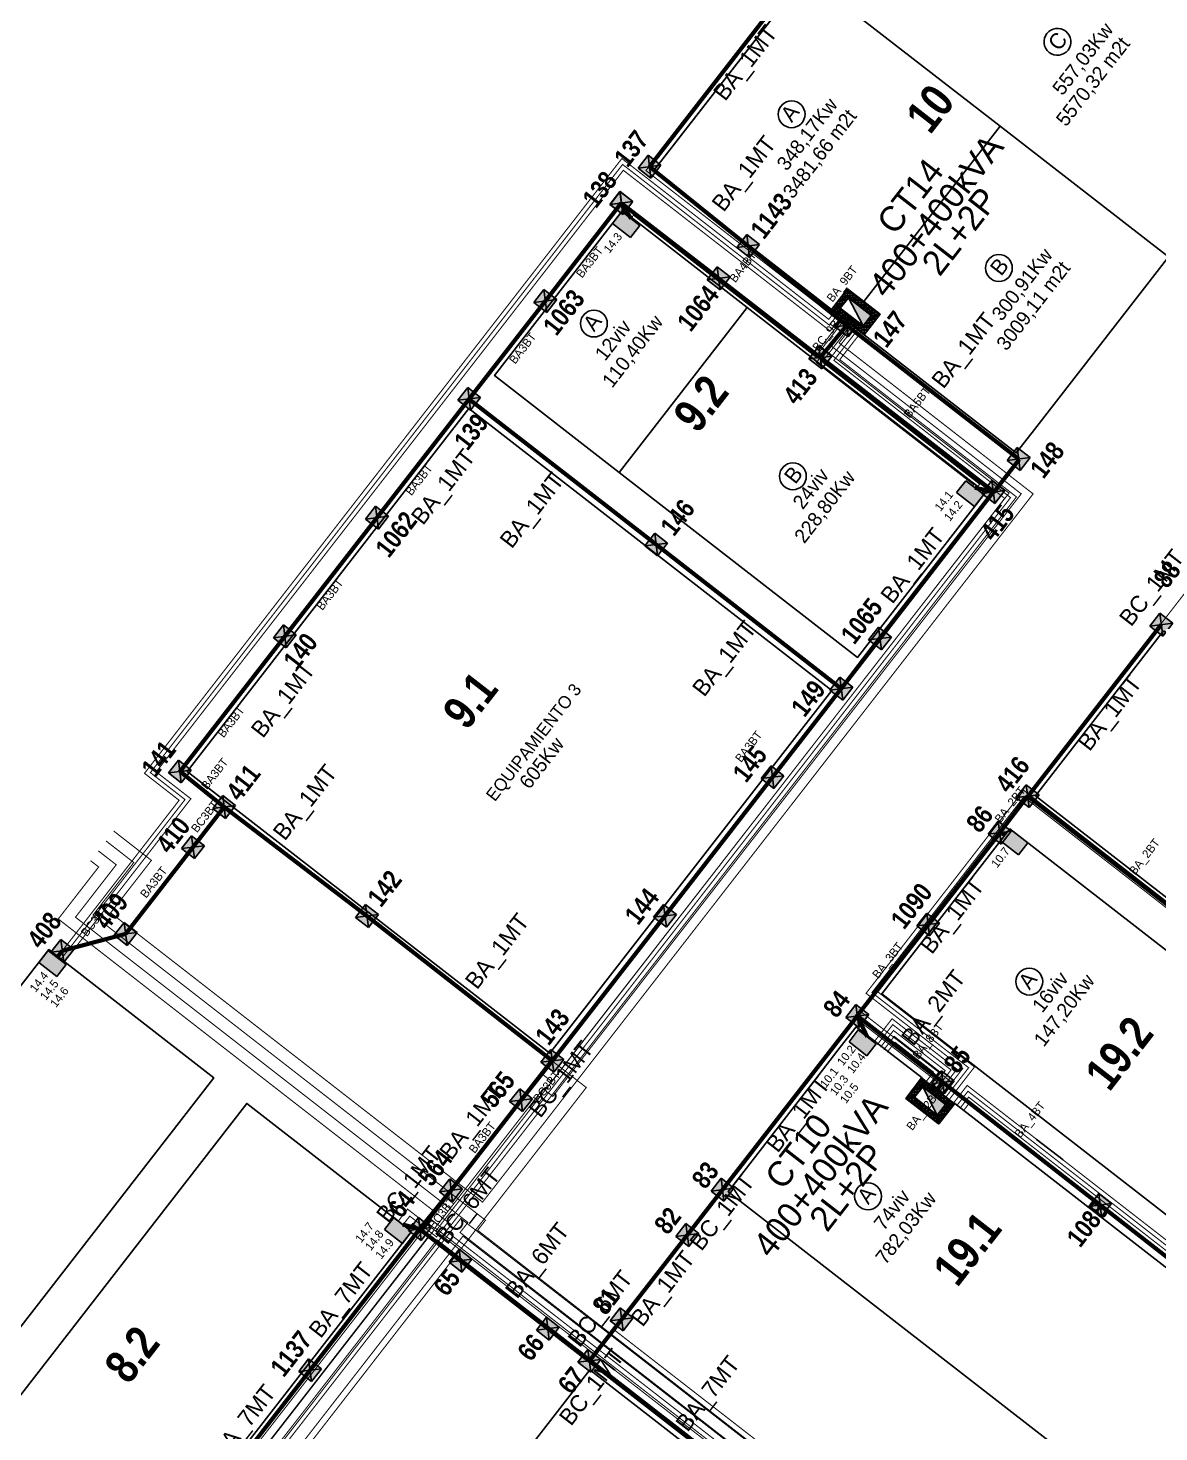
# Model space of a CAD drawing. Header units: metres. Extents: x 750363 to 753809, y 4417932 to 4421953.
# Drawn here: x 752212.2 to 752483, y 4420276.1 to 4420612.1 of the extents above; entities that cross this region are included whole.
import ezdxf
from ezdxf.enums import TextEntityAlignment as Align

# ---------------------------------------------------------------- set-up
doc = ezdxf.new("R2010")
doc.units = ezdxf.units.M
doc.linetypes.add('RAYITAS', pattern=[0.375, 0.25, -0.125])
doc.linetypes.add('TRAZOS2', pattern=[9.525, 6.35, -3.175])
for name, color, linetype in [('----AMARILLO', 2, 'Continuous'), ('----CIANO', 150, 'Continuous'), ('--norte h4', 7, 'TRAZOS2'), ('0-MANZANAS', 10, 'Continuous'), ('0-REPARCELACION', 5, 'Continuous'), ('1-ANILLO-MT', 40, 'Continuous'), ('1-CENTRO REPARTO', 2, 'TRAZOS2'), ('1-CONEXIÓN S.T.', 7, 'Continuous'), ('1-CT', 2, 'TRAZOS2'), ('1-CT-TXT', 3, 'TRAZOS2'), ('1-LINEAS-MT', 7, 'Continuous'), ('2-ARQUETAS-CRUCE', 10, 'Continuous'), ('2-ARQUETAS-PASO', 170, 'Continuous'), ('2-ARQUETAS-TRAFO', 7, 'Continuous'), ('2-CARGAS-BT', 7, 'Continuous'), ('2-HORNACINAS', 7, 'Continuous'), ('2-HORNACINAS-TXT-SIMPLE', 2, 'Continuous'), ('2-LINEAS-BT', 10, 'Continuous'), ('2-TEXTO ZANJA-BT', 7, 'Continuous'), ('2-TEXTO ZANJA-MT', 7, 'Continuous'), ('2-TEXTO-ARQUETA-MT', 7, 'Continuous'), ('2-ZANJAS-BT', 170, 'Continuous'), ('2-ZANJAS-MT', 10, 'Continuous'), ('2-ZANJAS-MT-BT', 82, 'Continuous')]:
    doc.layers.add(name, color=color, linetype=linetype)
doc.styles.add('Century', font='GOTHIC.TTF')
doc.styles.add('Century_1_1000', font='GOTHIC.TTF', dxfattribs={"height": 2})
doc.styles.add('Century_1_2000', font='GOTHIC.TTF', dxfattribs={"height": 4})
doc.styles.add('Century_1_2500', font='GOTHIC.TTF', dxfattribs={"height": 6})
doc.styles.add('Urbanismo_1_1000', font='swisscb.ttf', dxfattribs={"height": 3})
doc.styles.add('Urbanismo_1_2500', font='swisscb.ttf', dxfattribs={"height": 8})

# ---------------------------------------------------------------- blocks, each defined once
blk = doc.blocks.new('ct')
at = {"linetype": 'Continuous'}
h = blk.add_hatch(dxfattribs=at)
h.set_pattern_fill('ANSI31', color=253, scale=0.1, angle=-142.1201, style=0)
h.set_pattern_definition([(45, (0, -5e-10), (-0.2245064, 0.2245064), [])])
h.paths.add_polyline_path([(-1183.13, 162.26), (-1193.03, 162.26), (-1193.03, 156.06), (-1183.13, 156.06)])
h.paths.add_polyline_path([(-1184.63, 160.76), (-1184.63, 157.56), (-1191.53, 157.56), (-1191.53, 160.76)], flags=16)
blk.add_hatch(color=80, dxfattribs=at).paths.add_polyline_path([(-1191.53, 160.76), (-1191.53, 157.56), (-1184.63, 157.56)])
at = {"color": 80, "linetype": 'Continuous'}
blk.add_line((-1184.63, 157.56), (-1191.53, 160.76), dxfattribs=at)
at = {"color": 5, "linetype": 'Continuous'}
blk.add_lwpolyline([(-1193.03, 156.06), (-1183.13, 156.06), (-1183.13, 162.26), (-1193.03, 162.26)], close=True, dxfattribs=at)
at = {"color": 6, "linetype": 'Continuous'}
blk.add_lwpolyline([(-1191.53, 157.56), (-1184.63, 157.56), (-1184.63, 160.76), (-1191.53, 160.76)], close=True, dxfattribs=at)
blk = doc.blocks.new('HORNACINA')
at = {"layer": '--norte h4'}
blk.add_hatch(color=141, dxfattribs=at).paths.add_polyline_path([(-3.63, 2.72), (-3.63, -2.72), (0, -2.72), (0, 2.72)])
at = {"layer": '--norte h4', "color": 5}
blk.add_lwpolyline([(-3.63, 2.72), (-3.63, -2.72), (0, -2.72), (0, 2.72)], close=True, dxfattribs=at)
blk = doc.blocks.new('Arqueta 001')
h = blk.add_hatch(color=255)
h.dxf.hatch_style = 1
h.paths.add_polyline_path([(-1.95, 1.95), (0, 0), (1.95, 1.95)])
h.paths.add_polyline_path([(0, 0), (-1.95, -1.95), (1.95, -1.95)])
h = blk.add_hatch(color=256)
h.dxf.hatch_style = 1
h.paths.add_polyline_path([(0, 0), (-1.95, 1.95), (-1.95, -1.95)])
h.paths.add_polyline_path([(1.95, -1.95), (1.95, 1.95), (0, 0)])
h = blk.add_hatch(color=256)
h.dxf.hatch_style = 1
h.paths.add_polyline_path([(1.95, 1.95), (-1.95, 1.95), (0, 0)])
h.paths.add_polyline_path([(0, 0), (-1.95, -1.95), (1.95, -1.95)])
for p, q in [((-1.95, 1.95), (1.95, 1.95)), ((-1.95, -1.95), (-1.95, 1.95)), ((-1.95, 1.95), (1.95, -1.95)), ((1.95, 1.95), (-1.95, -1.95)), ((1.95, 1.95), (1.95, -1.95)), ((1.95, -1.95), (-1.95, -1.95))]:
    blk.add_line(p, q)

msp = doc.modelspace()

# ---------------------------------------------------------------- linework, layer by layer
at = {"layer": '----AMARILLO', "const_width": 0.25, "elevation": 1.34}
for points in [[(752232.69, 4420419.94), (752241.72, 4420412.91), (752231.96, 4420400.36), (752321.02, 4420331.11), (752452.85, 4420500.64), (752406.38, 4420536.78), (752409.59, 4420540.91)], [(752230.85, 4420417.57), (752237.51, 4420412.39), (752227.75, 4420399.84), (752321.71, 4420326.77), (752319.84, 4420324.37), (752554, 4420142.29), (752558.81, 4420148.47), (752702.29, 4420036.89), (752834.33, 4420206.7), (752849.76, 4420194.7), (752844.3, 4420187.68)], [(752227.16, 4420412.84), (752229.09, 4420411.33), (752219.42, 4420398.89), (752313.5, 4420325.73), (752230.31, 4420218.74), (752232.05, 4420217.39), (752152.37, 4420114.92), (752154.29, 4420113.42), (751962.21, 4419866.4), (751963.84, 4419865.13), (751873.74, 4419749.26), (751856.87, 4419762.38), (751862.93, 4419770.18)], [(752229, 4420415.2), (752233.3, 4420411.86), (752223.54, 4420399.31), (752317.5, 4420326.25), (752315.63, 4420323.84), (752554.53, 4420138.08), (752559.33, 4420144.26), (752711.75, 4420025.74), (752709.71, 4420023.11), (752850.24, 4419913.84), (752786.39, 4419831.72), (752784.73, 4419833.01), (752493.39, 4419458.34), (752494.63, 4419457.38), (752402.21, 4419338.53), (752312.18, 4419408.54), (752318.14, 4419416.21)]]:
    msp.add_lwpolyline(points, dxfattribs=at)
at = {"layer": '----CIANO', "const_width": 0.25, "elevation": 1.34}
for points in [[(752407.34, 4420542.67), (752402.04, 4420535.85), (752447.07, 4420500.84), (752337.56, 4420360), (752334.97, 4420362.01), (752222.45, 4420217.31), (752224.64, 4420215.62), (752145.06, 4420113.28), (752147.08, 4420111.71), (751954.95, 4419864.62), (751956.7, 4419863.26), (751872.16, 4419754.55), (751860.55, 4419763.57), (751864.65, 4419768.84)], [(752843.39, 4420188.39), (752847.72, 4420193.96), (752835.44, 4420203.52), (752719.42, 4420054.31), (752723.01, 4420051.52), (752704.49, 4420027.7), (752559.8, 4420140.22), (752555.06, 4420134.12), (752309.65, 4420324.95), (752335.52, 4420358.22), (752337.84, 4420356.42), (752450, 4420500.65), (752404.23, 4420536.25), (752408.51, 4420541.75)], [(751863.85, 4419769.47), (751858.79, 4419762.96), (751873.11, 4419751.83), (751960.59, 4419864.32), (751958.67, 4419865.82), (752150.67, 4420112.73), (752148.93, 4420114.09), (752228.42, 4420216.32), (752226.41, 4420217.89), (752307.99, 4420322.82), (752555.56, 4420130.32), (752560.26, 4420136.37), (752702.81, 4420025.53), (752700.55, 4420022.62), (752843.37, 4419911.56), (752786.18, 4419838), (752784.97, 4419838.94), (752487.92, 4419456.93), (752489.23, 4419455.9), (752402.1, 4419343.85), (752316.15, 4419410.68), (752319.58, 4419415.09)]]:
    msp.add_lwpolyline(points, dxfattribs=at)
at = {"layer": '0-REPARCELACION'}
for points in [[(752429.4, 4420664.81), (752398.35, 4420624.84), (752444.92, 4420588.67), (752485.23, 4420557.37), (752513.1, 4420593.25, -0.043615), (752512.19, 4420600.51)], [(752460.64, 4420611.4, -1), (752456.69, 4420606.32, -1)]]:
    msp.add_lwpolyline(points, format="xyb", close=True, dxfattribs=at)
for points in [[(752398.35, 4420624.84), (752398.35, 4420624.84), (752361.92, 4420577.94), (752404.59, 4420544.8), (752408.4, 4420549.7), (752412.31, 4420546.66), (752444.93, 4420588.66)], [(752398.35, 4420624.84), (752396.79, 4420622.83), (752361.92, 4420577.94), (752404.58, 4420544.81), (752408.39, 4420549.7), (752412.3, 4420546.67), (752444.92, 4420588.67)], [(752444.92, 4420588.67), (752412.3, 4420546.67), (752416.21, 4420543.63), (752412.4, 4420538.73), (752440.98, 4420516.54), (752448.8, 4420510.46), (752452.6, 4420515.36), (752483.66, 4420555.35), (752485.23, 4420557.37)], [(752354.56, 4420568.46), (752323.89, 4420528.97), (752353.74, 4420505.79), (752384.41, 4420545.28)], [(752416.21, 4420543.63), (752412.4, 4420538.73), (752404.58, 4420544.81), (752408.39, 4420549.7)], [(752416.21, 4420543.63), (752412.4, 4420538.73), (752404.58, 4420544.81), (752408.39, 4420549.7)], [(752384.41, 4420545.28), (752353.74, 4420505.79), (752410.77, 4420461.5), (752441.44, 4420500.99)], [(752317.76, 4420521.08), (752250.28, 4420434.2), (752337.16, 4420366.73), (752404.63, 4420453.6)], [(752484.08, 4420467.86), (752453.41, 4420428.38), (752551.34, 4420352.31), (752582.01, 4420391.8), (752582.01, 4420391.8)], [(752141.09, 4420293.63), (752217.16, 4420391.56), (752256.65, 4420360.89), (752180.58, 4420262.96)], [(752395.15, 4420353.36), (752379.8, 4420333.6), (752477.73, 4420257.54), (752508.4, 4420297.03), (752434.09, 4420354.75), (752430.28, 4420349.85), (752422.47, 4420355.93), (752426.27, 4420360.82), (752418.29, 4420367.02), (752410.47, 4420373.09), (752406.67, 4420368.2), (752399.99, 4420359.6)], [(752304.03, 4420324.08), (752264.54, 4420354.75), (752188.48, 4420256.82), (752227.97, 4420226.15)], [(752346.68, 4420290.96), (752294.9, 4420224.29), (752299.79, 4420220.48), (752296.32, 4420216.02), (752330.86, 4420189.2), (752386.11, 4420260.33)]]:
    msp.add_lwpolyline(points, close=True, dxfattribs=at)
msp.add_lwpolyline([(752496.66, 4420318.81), (752416.61, 4420380.99), (752447.28, 4420420.48), (752527.33, 4420358.3), (752496.66, 4420318.81)], dxfattribs=at)
at = {"layer": '0-REPARCELACION', "color": 6}
for centre in [(752395.01, 4420591.52), (752444.64, 4420554.7), (752347.67, 4420541.42), (752395.32, 4420504.87), (752451.92, 4420383.9), (752413.33, 4420332.5, -1.34)]:
    msp.add_circle(centre, 3.22, dxfattribs=at)
at = {"layer": '1-ANILLO-MT'}
for points in [[(752145.53, 4420120.92, 0.25, 0.25, 0), (752143.96, 4420118.9, 0.25, 0.25, 0), (752150.17, 4420114.07, 0.25, 0.25, 0), (752315.79, 4420327.17, 0.25, 0.25, 0), (752314.44, 4420325.43, 0.25, 0.25, 0), (752315.79, 4420327.17, 0.25, 0.25, 0), (752702.59, 4420026.74, 0.25, 0.25, 0), (752838.01, 4420200.91, 0.25, 0.25, 0), (752845.17, 4420195.35, 0.25, 0.25, 0), (752841.13, 4420190.15, 0, 0, 0)], [(752391.27, 4419511.36, 0.25, 0.25, 0), (752396.21, 4419517.72, 0.25, 0.25, 0), (752482.45, 4419450.74, 0.25, 0.25, 0), (752842.74, 4419914.09, 0.25, 0.25, 0), (752704.5, 4420021.46, 0.25, 0.25, 0), (752316.32, 4420322.96, 0.25, 0.25, 0), (752150.7, 4420109.85, 0.25, 0.25, 0), (752140.42, 4420117.85, 0.25, 0.25, 0), (752143.84, 4420122.24, 0, 0, 0)]]:
    msp.add_lwpolyline(points, format="xyseb", dxfattribs=at)
at = {"layer": '1-CONEXIÓN S.T.', "color": 212}
msp.add_lwpolyline([(751552.46, 4419763.72, 0.25, 0.25, 0), (751578.11, 4419752.75, 0.25, 0.25, 0), (751600.76, 4419741.86, 0.25, 0.25, 0), (751618.59, 4419732.45, 0.25, 0.25, 0), (751648.62, 4419715.32, 0.25, 0.25, 0), (751656.06, 4419728.36, 0.25, 0.25, 0), (751660.43, 4419725.91, 0.25, 0.25, 0), (751673.1, 4419727.41, 0.25, 0.25, 0), (751684.03, 4419725.84, 0.25, 0.25, 0), (751686.29, 4419728.75, 0.25, 0.25, 0), (751693.14, 4419723.43, 0.25, 0.25, 0), (751775.56, 4419829.42, 0.25, 0.25, 0), (751856.27, 4419766.66, 0.25, 0.25, 0), (751860.14, 4419763.66, 0.25, 0.25, 0), (751868.38, 4419757.25, 0.25, 0.25, 0), (752309.46, 4420324.49, 0.25, 0.25, 0), (752697.98, 4420022.41, 0.25, 0.25, 0), (752841.82, 4419911.01, 0.25, 0.25, 0), (752791.49, 4419846.27, 0.25, 0.25, 0), (752797.59, 4419841.53, 0, 0, 0)], format="xyseb", dxfattribs=at)
at = {"layer": '1-CONEXIÓN S.T.', "color": 212, "const_width": 0.25}
for points in [[(751552.85, 4419764.7), (751578.54, 4419753.7), (751601.24, 4419742.79), (751619.08, 4419733.38), (751648.18, 4419716.9), (751655.62, 4419729.94), (751660.67, 4419727.11), (751673.11, 4419728.59), (751683.52, 4419727.09), (751686.09, 4419730.38), (751693.01, 4419725), (751775.94, 4419831.66), (751868.03, 4419760.06), (752308.79, 4420326.91), (752698.67, 4420024.09), (752837.72, 4420203.04), (752847.28, 4420195.61), (752842.31, 4420189.23)], [(752390.08, 4419512.28), (752395.95, 4419519.83), (752482.32, 4419452.74), (752838.95, 4419911.34), (752310.12, 4420322.08), (751868.74, 4419754.44), (751859.69, 4419761.48), (751854.9, 4419765.19), (751775.18, 4419827.18), (751693.33, 4419721.92), (751686.41, 4419727.3), (751684.44, 4419724.77), (751672.99, 4419726.42), (751660.1, 4419724.9), (751656.41, 4419726.97), (751648.96, 4419713.91), (751618.1, 4419731.52), (751600.29, 4419740.92), (751577.68, 4419751.79), (751552.07, 4419762.75)]]:
    msp.add_lwpolyline(points, dxfattribs=at)
at = {"layer": '1-LINEAS-MT', "color": 80, "const_width": 0.25, "elevation": 1.34}
for points in [[(752407.99, 4420542.16), (752407.36, 4420541.35), (752360.13, 4420578.04), (752429.43, 4420667.27), (752429.43, 4420667.27), (752460.55, 4420707.33), (752542.73, 4420643.51), (752550.45, 4420642.44), (752559.19, 4420647.52), (752613.11, 4420716.94), (752642.27, 4420694.3), (752659.94, 4420695.69), (752759.39, 4420618.45), (752689.98, 4420529.07), (752602.35, 4420597.13), (752571.03, 4420556.81), (752563.66, 4420562.53), (752554.36, 4420560.83), (752526.38, 4420524.79), (752545.92, 4420509.62), (752546.54, 4420510.42)], [(752548.72, 4420508.73), (752546.87, 4420506.35), (752525.15, 4420523.22), (752411.44, 4420376.81), (752433.25, 4420359.87), (752431.04, 4420357.02)], [(752428.91, 4420358.68), (752429.89, 4420359.94), (752410.21, 4420375.23), (752352.32, 4420300.7), (752403.62, 4420260.86), (752380.11, 4420230.59), (752381.15, 4420229.78)]]:
    msp.add_lwpolyline(points, dxfattribs=at)
at = {"layer": '1-LINEAS-MT', "color": 80, "const_width": 0.25}
msp.add_lwpolyline([(752139.2, 4420125.85), (752138.54, 4420125), (752057.63, 4420187.91), (752133.79, 4420285.86), (752222.31, 4420217.03), (752230.81, 4420210.43), (752345.85, 4420358.54), (752337.35, 4420365.15), (752337.35, 4420365.15), (752248.38, 4420434.33), (752248.53, 4420434.53), (752317.84, 4420523.66), (752406.88, 4420454.5), (752449.12, 4420508.88), (752409.51, 4420539.68), (752410.14, 4420540.49)], dxfattribs=at)
at = {"layer": '2-LINEAS-BT'}
msp.add_line((752460.01, 4420341.22), (752453.61, 4420346.19), dxfattribs=at)
at = {"layer": '2-LINEAS-BT', "const_width": 0.25}
for points in [[(752219.13, 4420389.65), (752221.63, 4420392.87), (752221.63, 4420392.87), (752248.36, 4420427.29), (752240.07, 4420433.75), (752354.37, 4420580.91), (752403.91, 4420542.42), (752405.31, 4420544.23)], [(752219.93, 4420389.06), (752221.76, 4420391.42), (752221.75, 4420391.4), (752249.77, 4420427.47), (752241.48, 4420433.92), (752354.55, 4420579.5), (752404.08, 4420541.02), (752406.1, 4420543.62)], [(752220.7, 4420388.43), (752223.15, 4420391.58), (752223.15, 4420391.58), (752251.17, 4420427.65), (752242.88, 4420434.1), (752354.73, 4420578.1), (752404.26, 4420539.62), (752406.89, 4420543.01)], [(752356.53, 4420566.56), (752357.15, 4420567.35), (752400.76, 4420533.48), (752407.69, 4420542.4)], [(752300.84, 4420326.57), (752303.06, 4420329.43), (752309.81, 4420324.18), (752446.04, 4420499.57), (752403.74, 4420532.43), (752410.05, 4420540.55)], [(752410.84, 4420539.94), (752405.15, 4420532.6), (752447.44, 4420499.75), (752309.99, 4420322.78), (752303.58, 4420327.75), (752301.98, 4420325.69)], [(752438.42, 4420502.49), (752438.65, 4420502.78), (752400.94, 4420532.08), (752408.48, 4420541.78)], [(752439.21, 4420501.87), (752440.05, 4420502.96), (752402.34, 4420532.25), (752409.27, 4420541.17)], [(752303.25, 4420324.7), (752304.24, 4420325.98), (752310.17, 4420321.37), (752448.85, 4420499.92), (752406.55, 4420532.78), (752411.63, 4420539.33)], [(752547.09, 4420355.89), (752546.48, 4420355.1), (752450.58, 4420429.68), (752412.84, 4420381.1), (752436.01, 4420363.11), (752431.18, 4420356.9)], [(752548.05, 4420355.15), (752546.69, 4420353.39), (752450.62, 4420428.1), (752414.25, 4420381.27), (752437.41, 4420363.28), (752431.97, 4420356.29)], [(752446.16, 4420419.05), (752445.45, 4420419.6), (752415.69, 4420381.42), (752438.81, 4420363.46), (752432.76, 4420355.68)], [(752414.73, 4420369.41), (752419.07, 4420375), (752434.6, 4420362.93), (752430.4, 4420357.52)], [(752415.52, 4420368.8), (752419.24, 4420373.59), (752433.2, 4420362.75), (752429.61, 4420358.13)], [(752416.31, 4420368.18), (752419.42, 4420372.19), (752431.8, 4420362.58), (752428.82, 4420358.74)], [(752417.1, 4420367.57), (752419.6, 4420370.79), (752430.39, 4420362.4), (752428.03, 4420359.36)], [(752417.89, 4420366.96), (752419.77, 4420369.38), (752428.99, 4420362.22), (752427.24, 4420359.97)], [(752512.53, 4420306.78), (752509.45, 4420302.82), (752437.06, 4420359.04), (752433.81, 4420354.86)], [(752434.6, 4420354.25), (752437.24, 4420357.64), (752595.33, 4420234.85), (752592.56, 4420231.29)], [(752435.39, 4420353.64), (752437.41, 4420356.24), (752593.57, 4420234.95), (752591.41, 4420232.18)], [(752590.46, 4420232.92), (752592, 4420234.9), (752437.59, 4420354.83), (752436.18, 4420353.02)]]:
    msp.add_lwpolyline(points, dxfattribs=at)
at = {"layer": '2-ZANJAS-BT', "const_width": 1}
for points, elevation in [([(752336.05, 4420546.8), (752354.23, 4420570.27)], -1.34), ([(752377.54, 4420552.23), (752354.28, 4420570.2)], 0), ([(752317.82, 4420523.39), (752336.05, 4420546.8)], -1.34), ([(752410.77, 4420375.67), (752413.13, 4420370.65)], -1.34), ([(752468.89, 4420330.41), (752431.22, 4420359.8)], 1.34)]:
    msp.add_lwpolyline(points, dxfattribs=dict(at, elevation=elevation))
for points in [[(752354.23, 4420570.27), (752354.27, 4420570.28)], [(752354.23, 4420570.27), (752356.58, 4420566.52)], [(752401.88, 4420533.29), (752377.49, 4420552.22)], [(752407.66, 4420540.74), (752408.47, 4420541.78)], [(752443.32, 4420501.11), (752401.88, 4420533.3)], [(752416.18, 4420466.02), (752443.32, 4420501.11)], [(752443.32, 4420501.11), (752438.87, 4420502.13)], [(752390.44, 4420432.83), (752416.18, 4420466.02)], [(752364.69, 4420399.63), (752390.44, 4420432.83)], [(752499.96, 4420390.64), (752451.54, 4420428.29)], [(752444.84, 4420419.54), (752446.16, 4420419.05)], [(752251.69, 4420416.09), (752235.55, 4420395.31)], [(752337.7, 4420364.9), (752364.69, 4420399.63)], [(752220.38, 4420391.27), (752219.13, 4420389.66)], [(752431.22, 4420359.8), (752429.8, 4420357.98)], [(752313.48, 4420333.94), (752330.24, 4420355.51)], [(752507.33, 4420300.41), (752468.89, 4420330.41)], [(752305.98, 4420324.65), (752301.88, 4420325.75)]]:
    msp.add_lwpolyline(points, dxfattribs=at)
at = {"layer": '2-ZANJAS-BT', "linetype": 'RAYITAS', "ltscale": 4, "const_width": 1}
for points in [[(752401.88, 4420533.3), (752408.21, 4420540.96)], [(752259.14, 4420425.69), (752251.69, 4420416.09)], [(752235.55, 4420395.31), (752220.38, 4420391.27)], [(752330.24, 4420355.51), (752337.71, 4420364.95)], [(752305.98, 4420324.28), (752313.48, 4420333.94)]]:
    msp.add_lwpolyline(points, dxfattribs=at)
at = {"layer": '2-ZANJAS-MT', "const_width": 1}
for points, elevation in [([(752360.99, 4420578.97), (752394.68, 4420622.35)], -1.34), ([(752384.6, 4420559.97), (752408.22, 4420540.97)], 1.34), ([(752451.55, 4420428.18), (752483.53, 4420469.35)], -1.34), ([(752293.33, 4420399.59), (752259.14, 4420425.69)], -1.34), ([(752293.33, 4420399.59), (752337.71, 4420364.94)], -1.34), ([(752378.48, 4420334.1), (752410.77, 4420375.67)], -1.34), ([(752431.22, 4420359.8), (752429.8, 4420357.98)], -1.34)]:
    msp.add_lwpolyline(points, dxfattribs=dict(at, elevation=elevation))
for points in [[(752384.6, 4420559.97), (752360.99, 4420578.97)], [(752408.22, 4420540.97), (752408.71, 4420541.6)], [(752449.4, 4420508.98), (752408.22, 4420540.97)], [(752362.59, 4420488.52), (752317.77, 4420523.33)], [(752443.32, 4420501.11), (752416.17, 4420466.14)], [(752406.9, 4420454.02), (752362.59, 4420488.52)], [(752313.48, 4420333.94), (752330.24, 4420355.51)], [(752279.72, 4420290.87), (752305.97, 4420324.68)], [(752354.35, 4420303.07), (752370.06, 4420323.25)], [(752315.72, 4420317.08), (752336.65, 4420300.83)], [(752253.47, 4420257.07), (752279.72, 4420290.87)], [(752387.07, 4420261.66), (752346.6, 4420293.1)]]:
    msp.add_lwpolyline(points, dxfattribs=at)
at = {"layer": '2-ZANJAS-MT', "linetype": 'RAYITAS', "ltscale": 4, "const_width": 1, "elevation": -1.34}
msp.add_lwpolyline([(752443.34, 4420500.94), (752449.52, 4420508.89)], dxfattribs=at)
at = {"layer": '2-ZANJAS-MT', "linetype": 'RAYITAS', "ltscale": 4, "const_width": 1}
for points in [[(752416.17, 4420466.14), (752406.9, 4420454.02)], [(752330.24, 4420355.51), (752337.64, 4420364.99)], [(752305.97, 4420324.68), (752313.48, 4420333.94)], [(752370.06, 4420323.25), (752378.48, 4420334.1)], [(752305.86, 4420324.74), (752315.72, 4420317.08)], [(752336.65, 4420300.83), (752346.6, 4420293.1)], [(752346.6, 4420293.1), (752354.35, 4420303.07)]]:
    msp.add_lwpolyline(points, dxfattribs=at)
at = {"layer": '2-ZANJAS-MT-BT', "const_width": 1, "elevation": 0}
for points in [[(752295.75, 4420494.97), (752317.82, 4420523.39)], [(752273.68, 4420466.55), (752295.75, 4420494.97)]]:
    msp.add_lwpolyline(points, dxfattribs=at)
at = {"layer": '2-ZANJAS-MT-BT', "const_width": 1}
for points in [[(752273.68, 4420466.55), (752248.43, 4420434.01)], [(752248.58, 4420434.2), (752259.14, 4420425.69)], [(752444.84, 4420419.54), (752451.54, 4420428.29)], [(752427.71, 4420397.55), (752444.84, 4420419.54)], [(752410.59, 4420375.56), (752427.71, 4420397.55)], [(752431.22, 4420359.8), (752410.77, 4420375.67)]]:
    msp.add_lwpolyline(points, dxfattribs=at)

# ---------------------------------------------------------------- block references
at = {"layer": '1-CENTRO REPARTO', "rotation": 142.1318596409795}
msp.add_blockref('ct', (751570.17, 4421399.17, 1.34), dxfattribs=at)
at = {"layer": '1-CT', "rotation": 142.1318596409795}
msp.add_blockref('ct', (751587.95, 4421210.28, 1.34), dxfattribs=at)
msp.add_blockref('ct', (751587.95, 4421210.28, 1.34), dxfattribs=at)
at = {"layer": '2-ARQUETAS-CRUCE'}
for p, rotation in [((752360.99, 4420578.97, -1.34), 52.16329557934349), ((752354.23, 4420570.27, -1.34), 52.04678162695771), ((752354.27, 4420570.28), 52.04678162695771), ((752401.88, 4420533.29), 52.04678162695771), ((752317.82, 4420523.39, -1.34), 52.16329557934349), ((752449.4, 4420508.98), 52.16329557934349), ((752443.32, 4420501.11), 52.04678162695771), ((752406.9, 4420454.02), 52.16329557934349), ((752248.54, 4420434.2, -1.34), 52.16329557934349), ((752451.54, 4420428.29), 52.16329557719351), ((752259.14, 4420425.69), 52.04678162695771), ((752410.77, 4420375.67, -1.34), 52.16329557934349), ((752337.71, 4420364.94, -1.34), 52.16329557934349), ((752305.98, 4420324.65), 52.16329557934349), ((752346.6, 4420293.1), 52.16329557934349)]:
    msp.add_blockref('Arqueta 001', p, dxfattribs=dict(at, rotation=rotation))
at = {"layer": '2-ARQUETAS-PASO'}
for p, rotation in [((752384.6, 4420559.97, 1.34), 52.16329557934349), ((752377.54, 4420552.23), 52.04678162695771), ((752336.05, 4420546.8, -1.34), 52.16329557934349), ((752295.75, 4420494.97), 52.16329557934349), ((752362.59, 4420488.52), 52.16329557934349), ((752273.68, 4420466.55), 52.16329557934349), ((752483.53, 4420469.35, -1.34), 52.16329557934349), ((752416.18, 4420466.02), 52.16329557934349), ((752390.44, 4420432.83), 52.16329557934349), ((752444.84, 4420419.54, -1.34), 52.16329557934349), ((752251.69, 4420416.09), 52.04678162695771), ((752293.33, 4420399.59, -1.34), 52.16329557934349), ((752364.69, 4420399.63), 52.16329557934349), ((752427.71, 4420397.55), 52.16329557719351), ((752235.55, 4420395.31), 52.04678162695771), ((752220.38, 4420391.27), 52.04678162695771), ((752330.24, 4420355.51), 52.04678162695771), ((752313.48, 4420333.94), 52.04678162695771), ((752378.48, 4420334.1, -1.34), 52.16329557934349), ((752468.89, 4420330.41, 1.34), 52.16329557719351), ((752370.06, 4420323.25, -1.34), 52.16329557934349), ((752315.72, 4420317.08), 52.16329557934349), ((752354.34, 4420303.05), 52.16329557934349), ((752336.65, 4420300.83), 52.16329557934349), ((752279.72, 4420290.87), 52.16329557934349)]:
    msp.add_blockref('Arqueta 001', p, dxfattribs=dict(at, rotation=rotation))
at = {"layer": '2-ARQUETAS-TRAFO', "rotation": 52.16329557934349}
for p in [(752408.22, 4420540.97), (752431.22, 4420359.8, -1.34)]:
    msp.add_blockref('Arqueta 001', p, dxfattribs=at)
at = {"layer": '2-HORNACINAS', "rotation": 232.1262165955487}
for p in [(752354.3, 4420563.7), (752436.64, 4420499.27), (752447.2, 4420415.94), (752216.9, 4420386.79), (752410.91, 4420367.79), (752299.66, 4420322.89)]:
    msp.add_blockref('HORNACINA', p, dxfattribs=at)

# ---------------------------------------------------------------- texts
at = {"layer": '0-MANZANAS', "char_height": 8, "attachment_point": 1, "rotation": 52.1633, "style": 'Urbanismo_1_2500'}
for s, insert in [('\\pxqc;10', (752416.39, 4420584.28, 1.34)), ('\\pxqc;9.2', (752361.49, 4420513.7, 1.34)), ('\\pxqc;9.1', (752306.24, 4420442.66, 1.34)), ('\\pxqc;19.2', (752461.64, 4420358.17, 1.34)), ('\\pxqc;19.1', (752425.24, 4420311.38, 1.34)), ('\\pxqc;8.2', (752225.26, 4420286.06, 1.34))]:
    msp.add_mtext_dynamic_manual_height_columns(s, width=28.0708, gutter_width=40, heights=[0], dxfattribs=dict(at, insert=insert))
at = {"layer": '0-REPARCELACION', "color": 1, "char_height": 3.75, "width": 7.0666, "attachment_point": 1, "rotation": 52.1633, "style": 'Century'}
for s, insert in [('C', (752456.11, 4420608.73)), ('A', (752392.09, 4420591.67)), ('B', (752442.24, 4420554.88))]:
    msp.add_mtext(s, dxfattribs=dict(at, insert=insert))
at = {"layer": '0-REPARCELACION', "color": 3, "char_height": 3.75, "width": 7.0666, "attachment_point": 1, "rotation": 52.1633, "style": 'Century'}
for s, insert in [('A', (752344.76, 4420541.57)), ('B', (752392.93, 4420505.05)), ('A', (752449.01, 4420384.05)), ('A', (752410.41, 4420332.65, -1.34))]:
    msp.add_mtext(s, dxfattribs=dict(at, insert=insert))
at = {"layer": '0-REPARCELACION', "color": 5, "insert": (752321.59, 4420428.65), "char_height": 3, "width": 72.8802, "attachment_point": 1, "rotation": 52.1633, "style": 'Century'}
msp.add_mtext('EQUIPAMIENTO 3', dxfattribs=at)
at = {"layer": '1-CT-TXT', "color": 5, "style": 'Century_1_2500'}
for s, p in [('400+400kVA', (752431.95, 4420565.4, 1.34)), ('CT14', (752425.76, 4420570.07, 1.34)), ('2L+2P', (752437.66, 4420561.69, 1.34)), ('400+400kVA', (752404.25, 4420335.62, 1.34)), ('CT10', (752398.96, 4420341.46, 1.34)), ('2L+2P', (752410.72, 4420332.9, 1.34))]:
    msp.add_text(s, height=6, rotation=52.1319, dxfattribs=at).set_placement(p, align=Align.CENTER)
at = {"layer": '2-CARGAS-BT', "color": 5, "char_height": 3.4, "attachment_point": 1, "rotation": 52.1633, "style": 'Century'}
for s, insert, width in [('557,03Kw', (752457.18, 4420597.86), 7.0666), ('5570,32 m2t', (752458.05, 4420590.43), 35.568), ('348,17Kw', (752391.17, 4420579.83), 7.0666), ('3481,66 m2t', (752392.62, 4420573.14), 36.4501), ('300,91Kw', (752442.64, 4420543.87), 7.0666), ('3009,11 m2t', (752443.77, 4420536.76), 32.7476), ('110,40Kw', (752349.36, 4420527.88), 7.0666), ('12viv', (752347.66, 4420534.32), 7.0666), ('24viv', (752395, 4420498.79), 7.0666), ('228,80Kw', (752395.37, 4420490.65), 7.0666), ('605Kw', (752329.54, 4420431.81), 7.0666), ('16viv', (752452.34, 4420378.28), 7.0666), ('147,20Kw', (752452.71, 4420370.14), 7.0666), ('74viv', (752414.43, 4420326.15, -1.34), 7.0666), ('782,03Kw', (752414.81, 4420318.01, -1.34), 7.0666)]:
    msp.add_mtext(s, dxfattribs=dict(at, insert=insert, width=width))
at = {"layer": '2-HORNACINAS-TXT-SIMPLE', "char_height": 2, "attachment_point": 1, "rotation": 52.1633, "style": 'Century_1_1000'}
for s, insert in [('\\pxql;14.3', (752349.81, 4420559.31)), ('\\pxql;14.1', (752429.09, 4420497.51)), ('\\pxql;14.2', (752431.33, 4420495.14)), ('\\pxql;10.7', (752442.63, 4420412.18, 2.68)), ('\\pxql;14.4', (752212.41, 4420382.41)), ('\\pxql;14.5', (752214.89, 4420380.48)), ('\\pxql;14.6', (752217.3, 4420378.75)), ('\\pxql;10.2', (752405.73, 4420364.79, 2.68)), ('\\pxql;10.4', (752408.11, 4420362.95, 2.68)), ('\\pxql;10.1', (752401.62, 4420359.5, 2.68)), ('\\pxql;10.3', (752403.99, 4420357.65, 2.68)), ('\\pxql;10.5', (752406.44, 4420355.75, 2.68)), ('\\pxql;14.7', (752290.36, 4420322.42)), ('\\pxql;14.8', (752292.69, 4420320.55)), ('\\pxql;14.9', (752295.17, 4420318.51))]:
    msp.add_mtext_dynamic_manual_height_columns(s, width=24.5045, gutter_width=30, heights=[0], dxfattribs=dict(at, insert=insert))
at = {"layer": '2-TEXTO ZANJA-BT', "char_height": 2, "attachment_point": 1, "rotation": 52.1633, "style": 'Century_1_1000'}
for s, width, insert in [('BA3BT', 6.4756, (752343.25, 4420553.39, 1.34)), ('BA4BT', 6.4756, (752379.95, 4420552.27, 1.34)), ('BA_9BT', 6.4756, (752403.24, 4420547.61, 1.34)), ('BC_9BT', 6.4756, (752399.81, 4420535.85, 1.34)), ('BA3BT', 6.4756, (752327.23, 4420532.78, 1.34)), ('BA5BT', 6.4756, (752421.69, 4420519.85, 1.34)), ('BA3BT', 6.4756, (752302.4, 4420501.29, 1.34)), ('BA3BT', 6.4756, (752281.07, 4420473.83, 1.34)), ('BA3BT', 6.4756, (752257.41, 4420443.35, 1.34)), ('BA3BT', 6.4756, (752381.33, 4420437.44, 1.34)), ('BA3BT', 6.4756, (752253.47, 4420430.93, 1.34)), ('BA_2BT', 27.3683, (752443.45, 4420422.94, 1.34)), ('BC3BT', 6.4756, (752251.06, 4420420.62, 1.34)), ('BA_2BT', 27.3683, (752475.65, 4420410.5, 1.34)), ('BA3BT', 6.4756, (752238.88, 4420404.94, 1.34)), ('BC3BT', 6.4756, (752224.68, 4420395.73, 1.34)), ('BA_3BT', 27.3683, (752414.15, 4420385.67, 1.34)), ('BA_8BT', 27.3683, (752423.81, 4420366.38)), ('BC3BT', 6.4756, (752332.92, 4420355.99, 1.34)), ('BA_12BT', 27.3683, (752422.32, 4420349.32)), ('BA_4BT', 27.3683, (752448.2, 4420347.54, 1.34)), ('BA3BT', 6.4756, (752317.54, 4420343.84, 1.34)), ('BC3BT', 6.4756, (752307.83, 4420325.7, 1.34))]:
    msp.add_mtext_dynamic_manual_height_columns(s, width=width, gutter_width=10, heights=[0], dxfattribs=dict(at, insert=insert))
at = {"layer": '2-TEXTO ZANJA-MT', "char_height": 4, "attachment_point": 1, "rotation": 52.1633, "style": 'Century_1_2000'}
for s, insert in [('BA_1MT', (752375.94, 4420596.9, -1.34)), ('BA_1MT', (752375.59, 4420570.35)), ('BA_1MT', (752428.21, 4420528.03)), ('BA_1MT', (752303.59, 4420495.38, -1.34)), ('BA_1MT', (752324.83, 4420489.78)), ('BA_1MT', (752416, 4420476.52)), ('BC_1MT', (752473.15, 4420471.1, 1.34)), ('BA_1MT', (752370.92, 4420454.27)), ('BA_1MT', (752265.25, 4420444.41, -1.34)), ('BA_1MT', (752463.19, 4420441.26)), ('BA_1MT', (752270.51, 4420419.85)), ('BA_1MT', (752425.44, 4420392.66)), ('BA_1MT', (752316.52, 4420384.22)), ('BA_2MT', (752420.98, 4420370.69)), ('BC_1MT', (752331.72, 4420353.48, -1.34)), ('BA_1MT', (752310.37, 4420343.34)), ('BA_1MT', (752388.53, 4420345.14)), ('BC_1MT', (752295.26, 4420328.31, 1.34)), ('BC_6MT', (752309.4, 4420323.17)), ('BC_1MT', (752370.27, 4420321.63)), ('BA_6MT', (752326.11, 4420310.19)), ('BA_1MT', (752356.17, 4420303.47)), ('BA_7MT', (752279.09, 4420300.74)), ('BC_6MT', (752341.11, 4420298.54)), ('BC_1MT', (752339.04, 4420279.76)), ('BA_7MT', (752366.94, 4420278.33)), ('BA_7MT', (752255.83, 4420271.44))]:
    msp.add_mtext_dynamic_manual_height_columns(s, width=8.2281, gutter_width=10, heights=[0], dxfattribs=dict(at, insert=insert))
at = {"layer": '2-TEXTO-ARQUETA-MT', "char_height": 4.5, "attachment_point": 5, "rotation": 52.1633, "style": 'Urbanismo_1_1000'}
for s, insert, width in [('137', (752356.64, 4420583.31, 1.34), 5.6901), ('138', (752349.08, 4420573.52, 1.34), 5.6862), ('1143', (752390.16, 4420567.21, 2.68), 5.7137), ('1064', (752372.62, 4420545.07, 1.34), 5.7531), ('1063', (752340.48, 4420544.1), 5.6901), ('147', (752418.57, 4420540.09, 1.34), 5.6901), ('413', (752397.09, 4420526.39, 1.34), 5.7531), ('139', (752318.31, 4420515.51, 1.34), 5.6783), ('148', (752456.22, 4420508.77, 1.34), 5.6862), ('1062', (752300.34, 4420490.96, 1.34), 5.6901), ('146', (752367.73, 4420494.99, 1.34), 5.6901), ('415', (752444.27, 4420493.79, 1.34), 5.7295), ('88', (752484.95, 4420481.38, 1.34), 3.6714), ('1065', (752411.8, 4420470.23, 1.34), 5.6862), ('140', (752277.43, 4420462.99, 1.34), 5.6901), ('149', (752399, 4420451.69, 2.68), 5.6862), ('141', (752243.43, 4420437.24, 1.34), 5.2297), ('145', (752385.02, 4420436.01, 2.68), 5.6862), ('411', (752263.7, 4420431.58, 1.34), 5.273), ('416', (752447.91, 4420433.47, 1.34), 5.7334), ('86', (752440.04, 4420422.82, 1.34), 3.6754), ('410', (752246.93, 4420418.98, 1.34), 5.7334), ('142', (752297.56, 4420406.21, 1.34), 5.7019), ('144', (752359.13, 4420401.94, 1.34), 5.7137), ('1090', (752423.73, 4420402.02, 1.34), 5.7334), ('409', (752232.05, 4420400.76, 1.34), 5.7216), ('408', (752216.08, 4420396.2, 1.34), 5.7295), ('84', (752405.79, 4420378.54, 1.34), 3.699), ('143', (752337.75, 4420373.08, 1.34), 5.7098), ('85', (752434.67, 4420365.22, 1.34), 3.6714), ('565', (752324.67, 4420358.05, 1.34), 5.7098), ('564', (752309.69, 4420339.3, 1.34), 5.7373), ('83', (752374.34, 4420337.58, 1.34), 3.695), ('64', (752301.62, 4420330.61, 1.34), 3.7029), ('82', (752365.35, 4420326.67, 1.34), 3.6872), ('1088', (752465.88, 4420325.88, 2.68), 5.7098), ('65', (752312.46, 4420311.9, 1.34), 3.6754), ('81', (752350.53, 4420307.39, 1.34), 3.2149), ('1137', (752275.19, 4420294.83, 1.34), 3.699), ('66', (752332.59, 4420296.33, 1.34), 3.6793), ('67', (752342.27, 4420288.45, 1.34), 3.6793)]:
    msp.add_mtext(s, dxfattribs=dict(at, insert=insert, width=width))

doc.saveas('drawing.dxf')
